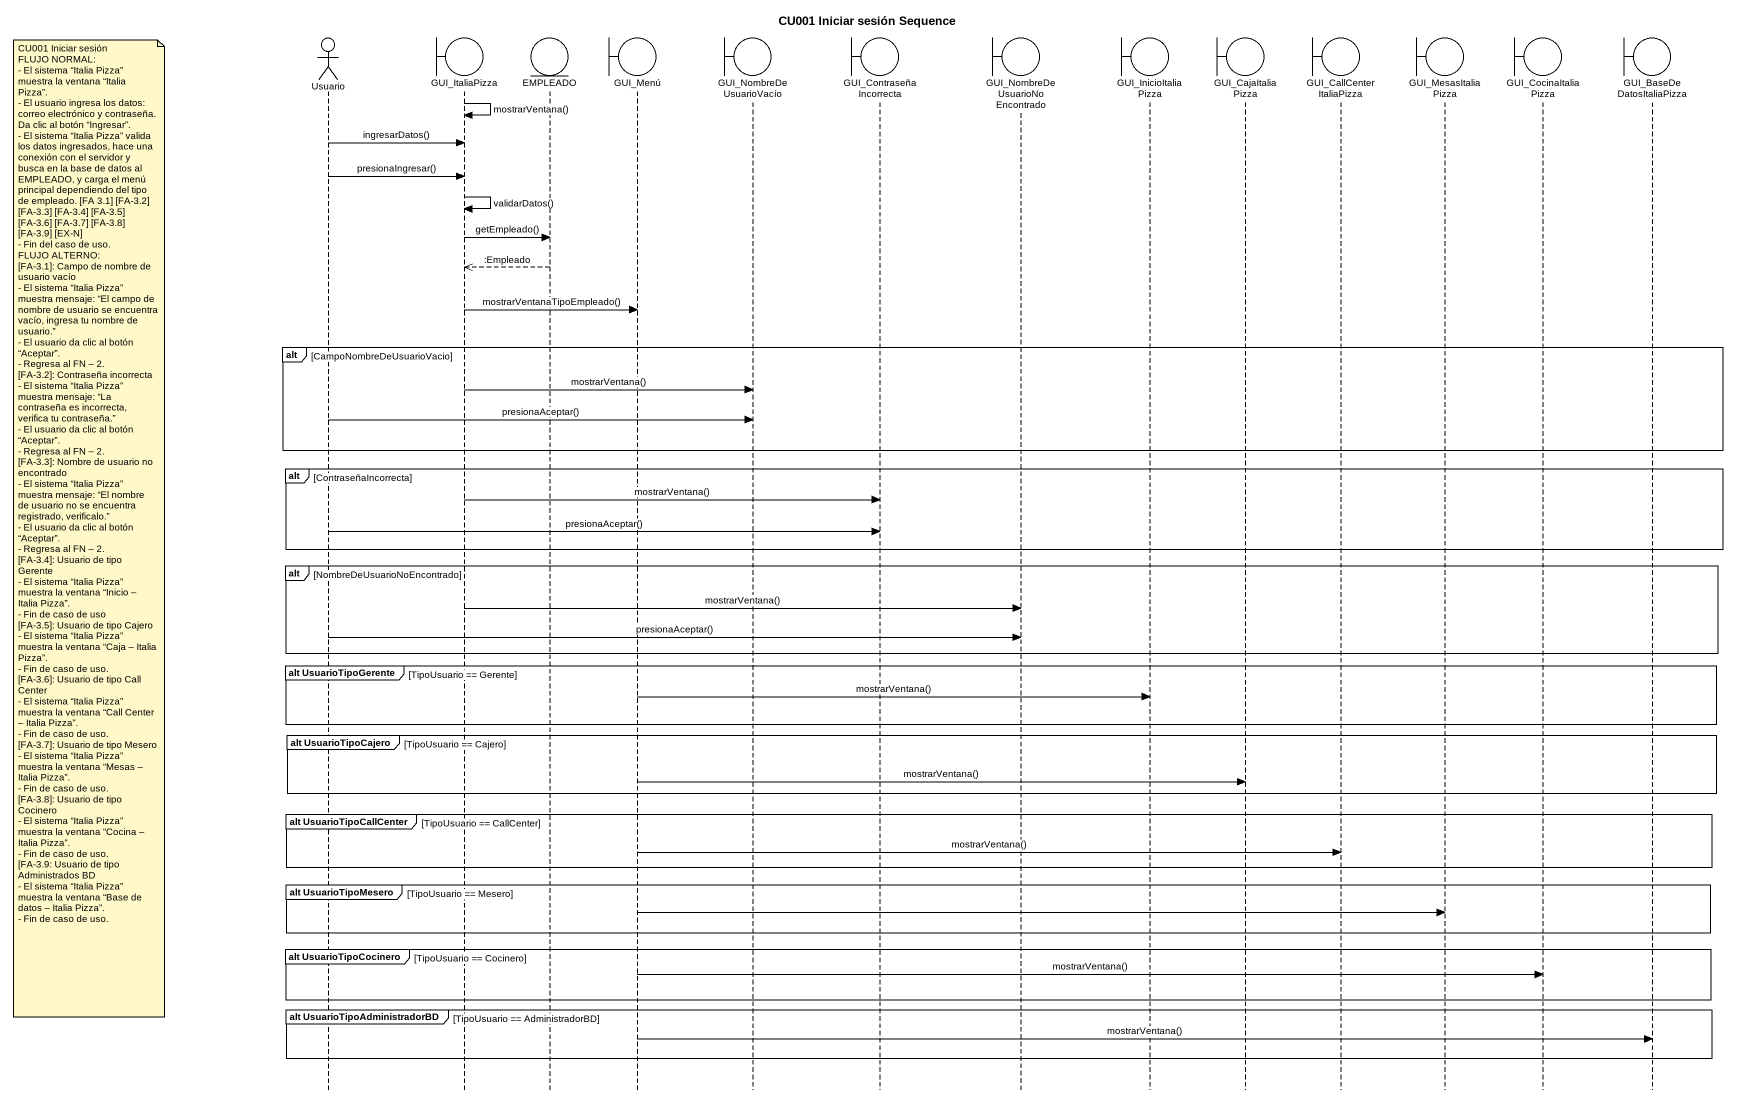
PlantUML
@startuml
title CU001 Iniciar sesión Sequence
hide footbox
actor Usuario
boundary GUI_ItaliaPizza
entity EMPLEADO
boundary GUI_Menú
boundary GUI_NombreDeUsuarioVacío
boundary GUI_ContraseñaIncorrecta
boundary "GUI_NombreDeUsuarioNoEncontrado" as GUI_NombreDeUsuarioNoEncontr
boundary GUI_InicioItaliaPizza
boundary GUI_CajaItaliaPizza
boundary GUI_CallCenterItaliaPizza
boundary GUI_MesasItaliaPizza
boundary GUI_CocinaItaliaPizza
boundary GUI_BaseDeDatosItaliaPizza

GUI_ItaliaPizza -> GUI_ItaliaPizza : mostrarVentana()
Usuario -> GUI_ItaliaPizza : ingresarDatos()
Usuario -> GUI_ItaliaPizza : presionaIngresar()
GUI_ItaliaPizza -> GUI_ItaliaPizza : validarDatos()
GUI_ItaliaPizza -> EMPLEADO : getEmpleado()
EMPLEADO -->> GUI_ItaliaPizza : :Empleado
GUI_ItaliaPizza -> GUI_Menú : mostrarVentanaTipoEmpleado()
alt CampoNombreDeUsuarioVacio
  GUI_ItaliaPizza -> GUI_NombreDeUsuarioVacío : mostrarVentana()
  Usuario -> GUI_NombreDeUsuarioVacío : presionaAceptar()
end
alt ContraseñaIncorrecta
  GUI_ItaliaPizza -> GUI_ContraseñaIncorrecta : mostrarVentana()
  note left of Usuario
    CU001 Iniciar sesión
    FLUJO NORMAL:
    - El sistema “Italia Pizza” muestra la ventana “Italia Pizza”.
    - El usuario ingresa los datos: correo electrónico y contraseña. Da clic al botón “Ingresar”.
    - El sistema “Italia Pizza” valida los datos ingresados, hace una conexión con el servidor y busca en la base de datos al EMPLEADO, y carga el menú principal dependiendo del tipo de empleado. [FA 3.1] [FA-3.2] [FA-3.3] [FA-3.4] [FA-3.5] [FA-3.6] [FA-3.7] [FA-3.8] [FA-3.9] [EX-N]
    - Fin del caso de uso.
    FLUJO ALTERNO:
    [FA-3.1]: Campo de nombre de usuario vacío
    - El sistema “Italia Pizza” muestra mensaje: “El campo de nombre de usuario se encuentra vacío, ingresa tu nombre de usuario.”
    - El usuario da clic al botón “Aceptar”.
    - Regresa al FN – 2.
    [FA-3.2]: Contraseña incorrecta
    - El sistema “Italia Pizza” muestra mensaje: “La contraseña es incorrecta, verifica tu contraseña.”
    - El usuario da clic al botón “Aceptar”.
    - Regresa al FN – 2.
    [FA-3.3]: Nombre de usuario no encontrado
    - El sistema “Italia Pizza” muestra mensaje: “El nombre de usuario no se encuentra registrado, verificalo.”
    - El usuario da clic al botón “Aceptar”.
    - Regresa al FN – 2.
    [FA-3.4]: Usuario de tipo Gerente
    - El sistema “Italia Pizza” muestra la ventana “Inicio – Italia Pizza”.
    - Fin de caso de uso
    [FA-3.5]: Usuario de tipo Cajero
    - El sistema “Italia Pizza” muestra la ventana “Caja – Italia Pizza”.
    - Fin de caso de uso.
    [FA-3.6]: Usuario de tipo Call Center
    - El sistema “Italia Pizza” muestra la ventana “Call Center – Italia Pizza”.
    - Fin de caso de uso.
    [FA-3.7]: Usuario de tipo Mesero
    - El sistema “Italia Pizza” muestra la ventana “Mesas – Italia Pizza”.
    - Fin de caso de uso.
    [FA-3.8]: Usuario de tipo Cocinero
    - El sistema “Italia Pizza” muestra la ventana “Cocina – Italia Pizza”.
    - Fin de caso de uso.
    [FA-3.9: Usuario de tipo Administrados BD
    - El sistema “Italia Pizza” muestra la ventana “Base de datos – Italia Pizza”.
    - Fin de caso de uso.
  end note
  Usuario -> GUI_ContraseñaIncorrecta : presionaAceptar()
end
alt NombreDeUsuarioNoEncontrado
  GUI_ItaliaPizza -> GUI_NombreDeUsuarioNoEncontr : mostrarVentana()
  Usuario -> GUI_NombreDeUsuarioNoEncontr : presionaAceptar()
end
group alt UsuarioTipoGerente [TipoUsuario == Gerente]
  GUI_Menú -> GUI_InicioItaliaPizza : mostrarVentana()
end
group alt UsuarioTipoCajero [TipoUsuario == Cajero]
  GUI_Menú -> GUI_CajaItaliaPizza : mostrarVentana()
end
group alt UsuarioTipoCallCenter [TipoUsuario == CallCenter]
  GUI_Menú -> GUI_CallCenterItaliaPizza : mostrarVentana()
end
group alt UsuarioTipoMesero [TipoUsuario == Mesero]
  GUI_Menú -> GUI_MesasItaliaPizza
end
group alt UsuarioTipoCocinero [TipoUsuario == Cocinero]
  GUI_Menú -> GUI_CocinaItaliaPizza : mostrarVentana()
end
group alt UsuarioTipoAdministradorBD [TipoUsuario == AdministradorBD]
  GUI_Menú -> GUI_BaseDeDatosItaliaPizza : mostrarVentana()
end
@enduml
